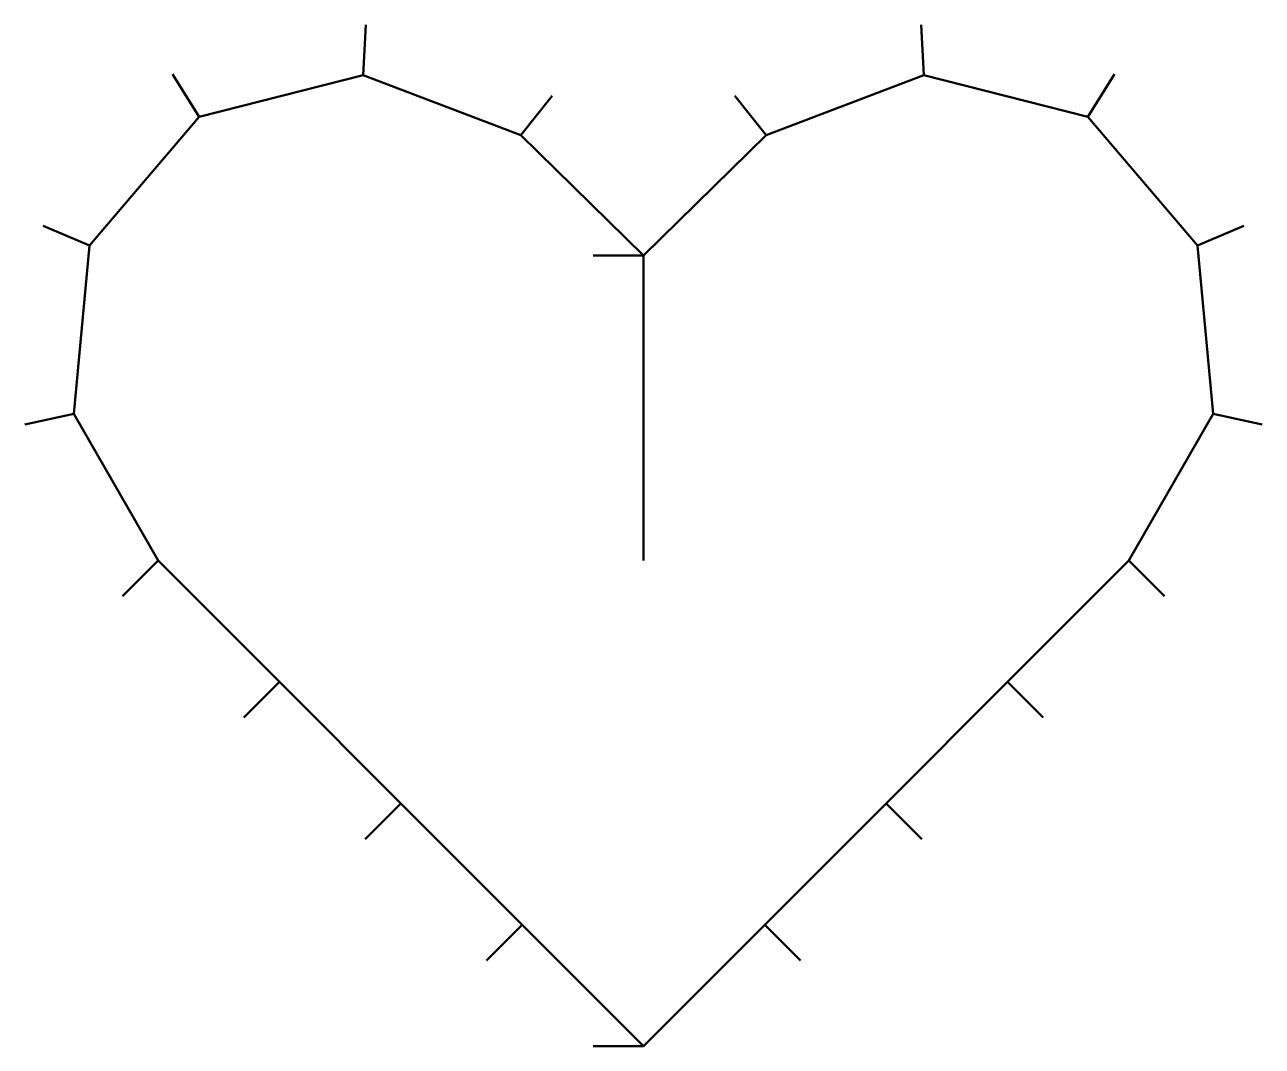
# Model space of a CAD drawing. Header units: millimetres. Extents: x 343.3 to 386.3, y -366.2 to -330.7.
import ezdxf

# ---------------------------------------------------------------- set-up
doc = ezdxf.new("R2010")
doc.units = ezdxf.units.MM
doc.layers.add('粗实线', color=250, linetype='Continuous', lineweight=50)

msp = doc.modelspace()

# ---------------------------------------------------------------- linework, layer by layer
at = {"layer": '粗实线', "color": 1}
for p, q in [((355.042, -332.481), (355.142, -330.734)), ((374.523, -332.481), (374.424, -330.734)), ((349.357, -333.933), (348.432, -332.447)), ((355.042, -332.481), (349.357, -333.933)), ((360.525, -334.571), (355.042, -332.481)), ((369.041, -334.571), (374.523, -332.481)), ((374.523, -332.481), (380.209, -333.933)), ((380.209, -333.933), (381.134, -332.447)), ((360.525, -334.571), (361.613, -333.201)), ((369.041, -334.571), (367.952, -333.201)), ((349.357, -333.933), (345.547, -338.395)), ((380.209, -333.933), (384.018, -338.395)), ((364.783, -338.739), (360.525, -334.571)), ((364.783, -338.739), (369.041, -334.571)), ((345.547, -338.395), (343.935, -337.715)), ((384.018, -338.395), (385.63, -337.715)), ((345.547, -338.395), (345.005, -344.238)), ((384.018, -338.395), (384.56, -344.238)), ((364.783, -338.739), (363.033, -338.739)), ((364.783, -349.336), (364.783, -338.739)), ((364.783, -349.336), (364.783, -338.739)), ((345.005, -344.238), (343.296, -344.61)), ((345.005, -344.238), (347.923, -349.331)), ((384.56, -344.238), (381.642, -349.331)), ((384.56, -344.238), (386.27, -344.61)), ((347.923, -349.331), (346.686, -350.569)), ((347.923, -349.331), (352.138, -353.546)), ((381.642, -349.331), (377.428, -353.546)), ((381.642, -349.331), (382.88, -350.569)), ((352.138, -353.546), (350.901, -354.784)), ((352.138, -353.546), (356.353, -357.761)), ((377.428, -353.546), (373.213, -357.761)), ((377.428, -353.546), (378.665, -354.784)), ((356.353, -357.761), (355.115, -358.999)), ((356.353, -357.761), (360.568, -361.976)), ((373.213, -357.761), (368.998, -361.976)), ((373.213, -357.761), (374.45, -358.999)), ((360.568, -361.976), (359.33, -363.214)), ((360.568, -361.976), (364.783, -366.191)), ((368.998, -361.976), (364.783, -366.191)), ((368.998, -361.976), (370.235, -363.214)), ((364.783, -366.191), (363.033, -366.191))]:
    msp.add_line(p, q, dxfattribs=at)

doc.saveas('drawing.dxf')
